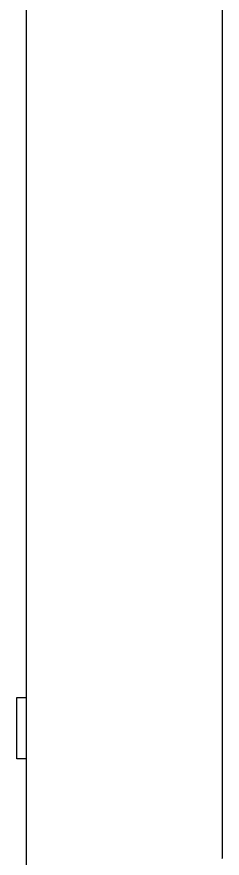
# Model space of a CAD drawing. Extents: x -1 to 1284, y 105 to 936.
# Drawn here: x 326.54 to 337.04, y 239.28 to 282.25 of the extents above; entities that cross this region are included whole.
import ezdxf

# ---------------------------------------------------------------- set-up
doc = ezdxf.new("R2010")
doc.units = 0

msp = doc.modelspace()

# ---------------------------------------------------------------- linework, layer by layer
for p, q in [((337.036, 322.028), (337.036, 239.278)), ((327.035, 232.417), (327.035, 315.386)), ((326.535, 247.479), (327.035, 247.479)), ((326.535, 244.354), (326.535, 247.479)), ((327.035, 244.354), (326.535, 244.354)), ((337.035, 239.278), (337.015421, 239.267787))]:
    msp.add_line(p, q)

doc.saveas('drawing.dxf')
